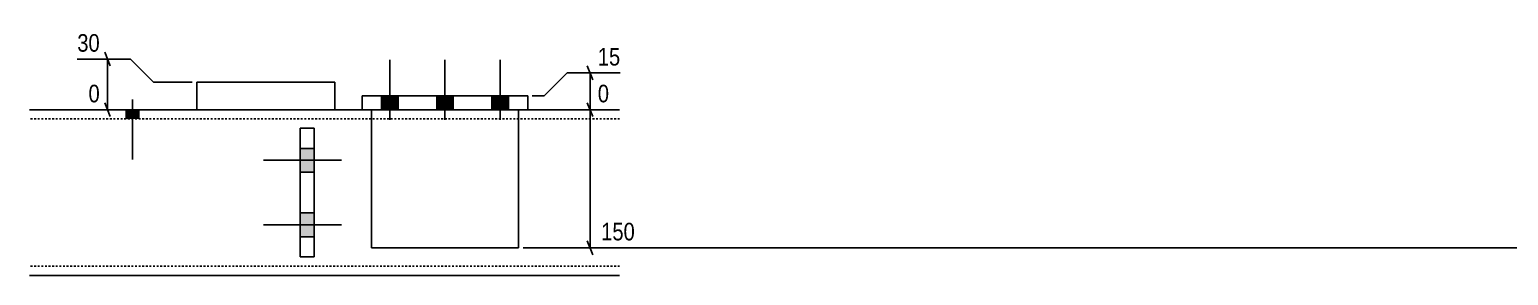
# Model space of a CAD drawing. Header units: millimetres. Extents: x 12 to 53594, y 7 to 1833.
# Drawn here: x 17313 to 18923, y 140 to 406 of the extents above; entities that cross this region are included whole.
import ezdxf

# ---------------------------------------------------------------- set-up
doc = ezdxf.new("R2010")
doc.units = ezdxf.units.MM
doc.linetypes.add('DXK_LINE_DOT2', pattern=[3.9198, 1.9599, -1.9599])
doc.layers.add('MÅLSÆTNING', color=7, linetype='Continuous')
doc.layers.add('STÅL', color=7, linetype='Continuous')
doc.styles.add('Arial Narrow', font='ARIALN.TTF', dxfattribs={"height": 0.2})

msp = doc.modelspace()

# ---------------------------------------------------------------- hatches: boundary and pattern name
at = {"layer": 'STÅL', "linetype": 'Continuous'}
for points in [[(17696.4, 319.5), (17714.4, 319.5), (17714.4, 334.5), (17696.4, 334.5)], [(17696.4, 319.5), (17714.4, 319.5), (17714.4, 334.5), (17696.4, 334.5)], [(17756.4, 319.5), (17774.4, 319.5), (17774.4, 334.5), (17756.4, 334.5)], [(17756.4, 319.5), (17774.4, 319.5), (17774.4, 334.5), (17756.4, 334.5)], [(17816.4, 319.5), (17834.4, 319.5), (17834.4, 334.5), (17816.4, 334.5)], [(17816.4, 319.5), (17834.4, 319.5), (17834.4, 334.5), (17816.4, 334.5)], [(17432.4, 319.5), (17418.4, 319.5), (17418.4, 309.5), (17432.4, 309.5)], [(17622.9, 251.5), (17622.9, 277.5), (17607.9, 277.5), (17607.9, 251.5)], [(17622.9, 181.5), (17622.9, 207.5), (17607.9, 207.5), (17607.9, 181.5)]]:
    msp.add_hatch(color=96, dxfattribs=at).paths.add_polyline_path(points)

# ---------------------------------------------------------------- linework, layer by layer
at = {"layer": 'MÅLSÆTNING', "color": 7, "linetype": 'Continuous'}
for p, q in [((17365.3, 374.5), (17423.2, 374.5)), ((17395.2, 382), (17401.2, 367)), ((17398.2, 319.5), (17398.2, 374.5)), ((17423.2, 374.5), (17448.2, 349.5)), ((17898.2, 359.5), (17873.2, 334.5)), ((17956.1, 359.5), (17898.2, 359.5)), ((17920.2, 367), (17926.2, 352)), ((17923.2, 319.5), (17923.2, 359.5)), ((17448.2, 349.5), (17490.4, 349.5)), ((17401.2, 312), (17395.2, 327)), ((17873.2, 334.5), (17860.4, 334.5)), ((17926.2, 312), (17920.2, 327)), ((17926.2, 312), (17920.2, 327)), ((17490.4, 319.5), (17377.5, 319.5)), ((17860.4, 319.5), (17943.9, 319.5)), ((17860.4, 319.5), (17943.9, 319.5)), ((17923.2, 169.5), (17923.2, 319.5)), ((17850.4, 169.5), (20008.1, 169.5)), ((17920.2, 177), (17926.2, 162))]:
    msp.add_line(p, q, dxfattribs=at)
at = {"layer": 'STÅL', "color": 96, "linetype": 'Continuous'}
for p, q in [((17705.4, 308.5), (17705.4, 373.5)), ((17705.4, 308.5), (17705.4, 373.5)), ((17765.4, 308.5), (17765.4, 373.5)), ((17765.4, 308.5), (17765.4, 373.5)), ((17825.4, 308.5), (17825.4, 373.5)), ((17825.4, 308.5), (17825.4, 373.5)), ((17425.4, 330.5), (17425.4, 265.5)), ((17696.4, 319.5), (17696.4, 334.5)), ((17696.4, 319.5), (17696.4, 334.5)), ((17714.4, 319.5), (17714.4, 334.5)), ((17714.4, 319.5), (17714.4, 334.5)), ((17756.4, 319.5), (17756.4, 334.5)), ((17756.4, 319.5), (17756.4, 334.5)), ((17774.4, 319.5), (17774.4, 334.5)), ((17774.4, 319.5), (17774.4, 334.5)), ((17816.4, 319.5), (17816.4, 334.5)), ((17816.4, 319.5), (17816.4, 334.5)), ((17834.4, 319.5), (17834.4, 334.5)), ((17834.4, 319.5), (17834.4, 334.5)), ((17418.4, 319.5), (17418.4, 309.5)), ((17432.4, 319.5), (17432.4, 309.5)), ((17622.9, 277.5), (17607.9, 277.5)), ((17652.9, 264.5), (17567.9, 264.5)), ((17622.9, 251.5), (17607.9, 251.5)), ((17652.9, 194.5), (17567.9, 194.5)), ((17622.9, 207.5), (17607.9, 207.5)), ((17622.9, 181.5), (17607.9, 181.5))]:
    msp.add_line(p, q, dxfattribs=at)
at = {"layer": 'STÅL', "color": 2, "linetype": 'Continuous'}
for p, q in [((17645.4, 349.5), (17495.4, 349.5)), ((17495.4, 319.5), (17495.4, 349.5)), ((17645.4, 319.5), (17645.4, 349.5)), ((17675.4, 334.5), (17855.4, 334.5)), ((17675.4, 334.5), (17675.4, 319.5)), ((17855.4, 334.5), (17855.4, 319.5)), ((17675.4, 319.5), (17313.4, 319.5)), ((17675.4, 319.5), (17855.4, 319.5)), ((17685.4, 169.5), (17685.4, 319.5)), ((17845.4, 319.5), (17845.4, 169.5)), ((17955.4, 319.5), (17855.4, 319.5)), ((17607.9, 299.5), (17607.9, 159.5)), ((17607.9, 299.5), (17622.9, 299.5)), ((17622.9, 159.5), (17622.9, 299.5)), ((17845.4, 169.5), (17685.4, 169.5)), ((17622.9, 159.5), (17607.9, 159.5)), ((17955.4, 139.5), (17313.4, 139.5))]:
    msp.add_line(p, q, dxfattribs=at)
at = {"layer": 'STÅL', "color": 7, "linetype": 'DXK_LINE_DOT2'}
for p, q in [((17955.4, 309.5), (17313.4, 309.5)), ((17645.4, 319.5), (17495.4, 319.5)), ((17685.4, 319.5), (17675.4, 319.5)), ((17845.4, 319.5), (17685.4, 319.5)), ((17685.4, 169.5), (17685.4, 319.5)), ((17845.4, 319.5), (17845.4, 169.5)), ((17955.4, 319.5), (17845.4, 319.5)), ((17622.9, 299.5), (17607.9, 299.5)), ((17607.9, 159.5), (17607.9, 299.5)), ((17622.9, 159.5), (17622.9, 299.5)), ((17845.4, 169.5), (17685.4, 169.5)), ((17955.4, 149.5), (17313.4, 149.5)), ((17622.9, 159.5), (17607.9, 159.5))]:
    msp.add_line(p, q, dxfattribs=at)
at = {"layer": 'STÅL', "color": 96, "linetype": 'DXK_LINE_DOT2'}
for p, q in [((17622.9, 277.5), (17607.9, 277.5)), ((17652.9, 264.5), (17567.9, 264.5)), ((17622.9, 251.5), (17607.9, 251.5)), ((17652.9, 194.5), (17567.9, 194.5)), ((17622.9, 207.5), (17607.9, 207.5)), ((17622.9, 181.5), (17607.9, 181.5))]:
    msp.add_line(p, q, dxfattribs=at)

# ---------------------------------------------------------------- next in the draw order: wipeouts: each hides what was drawn before it
at = {"color": 0, "linetype": 'Continuous'}
for points in [[(17393.7, 378.5), (17393.7, 406.5), (17361.3, 406.5), (17361.3, 378.5)], [(17960.1, 363.5), (17960.1, 391.5), (17927.7, 391.5), (17927.7, 363.5)], [(17393.7, 323.5), (17393.7, 351.5), (17373.5, 351.5), (17373.5, 323.5)], [(17947.9, 323.5), (17947.9, 351.5), (17927.7, 351.5), (17927.7, 323.5)], [(20008.4, 173.5), (20008.4, 201.5), (17931.4, 201.5), (17931.4, 173.5)]]:
    msp.add_wipeout(points, dxfattribs=at).dxf.layer = 'MÅLSÆTNING'

# ---------------------------------------------------------------- next in the draw order: texts
at = {"layer": 'MÅLSÆTNING', "color": 3, "linetype": 'Continuous', "style": 'Arial Narrow'}
for s, height, p in [('30', 19.09, (17365.3, 382.5)), ('15', 19.09, (17931.7, 367.5)), ('0', 19.1, (17377.5, 327.5)), ('0', 19.1, (17931.7, 327.5)), ('150', 19.09, (17935.4, 177.5))]:
    msp.add_text(s, height=height, dxfattribs=at).set_placement(p)

doc.saveas('drawing.dxf')
